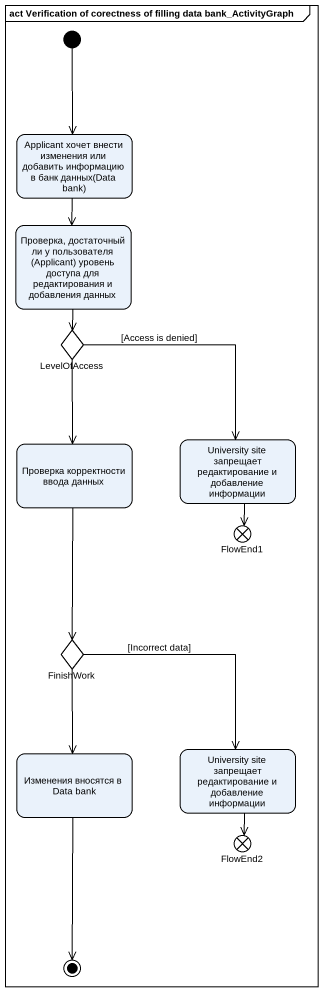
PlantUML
@startuml
mainframe act Verification of corectness of filling data bank_ActivityGraph
hide empty description
state "Applicant хочет внести изменения или добавить информацию в банк данных(Data bank)" as Applicant_хочет_внести
state "Проверка, достаточный ли у пользователя (Applicant) уровень доступа для редактирования и добавления данных" as Проверка_достаточный_ли_у
state LevelOfAccess <<choice>>
state "Проверка корректности ввода данных" as Проверка_корректности_ввода
state "University site запрещает редактирование и добавление информации" as University_site_запрещает
state FlowEnd1 <<end>>
state FinishWork <<choice>>
state "Изменения вносятся в Data bank" as Изменения_вносятся_в_Data
state "University site запрещает редактирование и добавление информации" as University_site_запрещает_2
state FlowEnd2 <<end>>
[*] --> Applicant_хочет_внести
Applicant_хочет_внести --> Проверка_достаточный_ли_у
Проверка_достаточный_ли_у --> LevelOfAccess
LevelOfAccess --> Проверка_корректности_ввода
LevelOfAccess --> University_site_запрещает : [Access is denied]
Проверка_корректности_ввода --> FinishWork
University_site_запрещает --> FlowEnd1
FinishWork --> Изменения_вносятся_в_Data
FinishWork --> University_site_запрещает_2 : [Incorrect data]
University_site_запрещает_2 --> FlowEnd2
Изменения_вносятся_в_Data --> [*]
@enduml
